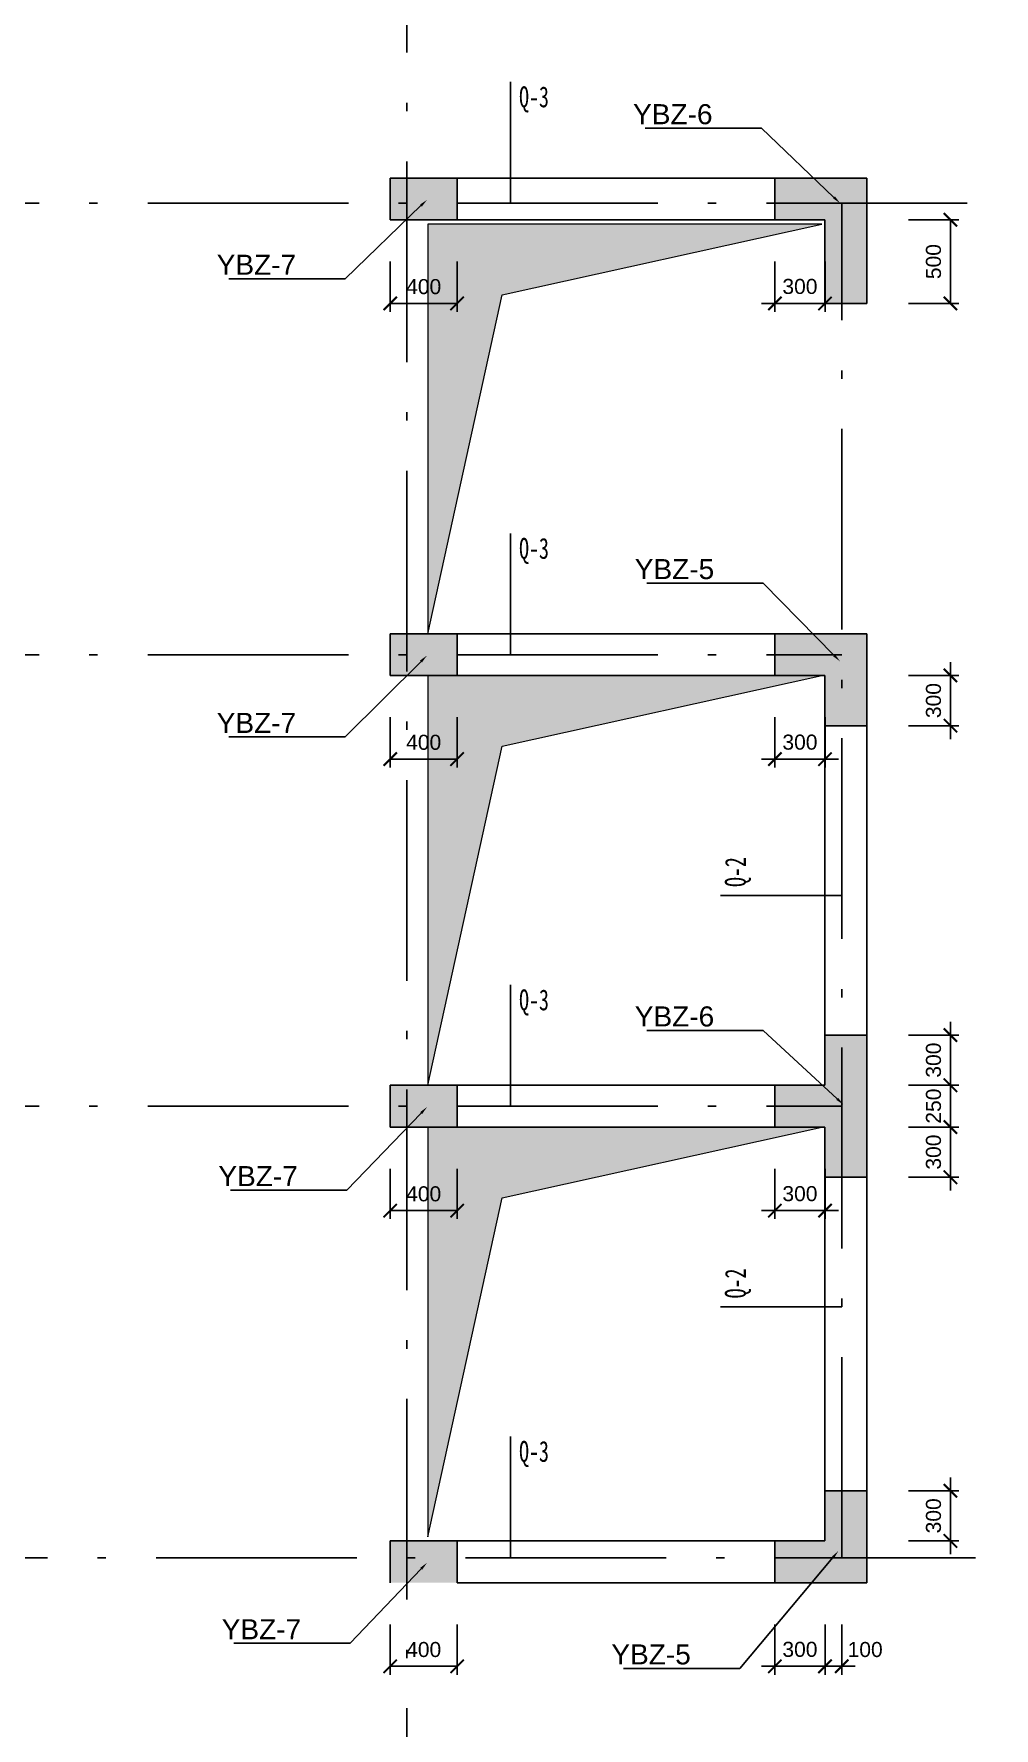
# Model space of a CAD drawing. Header units: millimetres. Extents: x -1455 to 850709, y 32926 to 221881.
# Drawn here: x 653702 to 659444, y 75140 to 85271 of the extents above; entities that cross this region are included whole.
import ezdxf
from ezdxf import colors
from ezdxf.entities.mleader import LeaderData, LeaderLine
from ezdxf.math import Vec2, Vec3

# ---------------------------------------------------------------- set-up
doc = ezdxf.new("R2010")
doc.units = ezdxf.units.MM
doc.linetypes.add('线型2', pattern=[1850, 1200, -300, 50, -300])
for name, color, linetype in [('BZ-name', 160, 'Continuous'), ('WALL-Beam', 80, 'Continuous'), ('WALL_INFO', 130, 'Continuous')]:
    doc.layers.add(name, color=color, linetype=linetype)
doc.layers.add('DOTE', color=10, linetype='线型2', plot=False)
doc.layers.add('S_ConcWall', color=3, linetype='Continuous', lineweight=25)
doc.layers.add('S_Hole', color=9, linetype='Continuous', lineweight=9)
doc.styles.get("Standard").update_dxf_attribs({"font": 'arial.ttf'})
doc.styles.add('宋体', font='')
doc.styles.get('宋体').set_extended_font_data('宋体')
doc.dimstyles.new('ISO-25', dxfattribs={"dimtxt": 2.5, "dimasz": 2.5, "dimexe": 1.25, "dimexo": 0.625, "dimtad": 1, "dimtxsty": 'Standard', "dimcen": 2.5, "dimadec": 0, "dimazin": 0, "dimtfac": 1, "dimtmove": 0, "dimatfit": 3, "dimfxl": 1, "dimarcsym": 0})

# ---------------------------------------------------------------- blocks, each defined once
blk = doc.blocks.new('_ArchTick')
at = {"color": 0, "linetype": 'ByBlock', "const_width": 0.15}
blk.add_lwpolyline([(-0.5, -0.5), (0.5, 0.5)], dxfattribs=at)
blk = doc.blocks.new('*D2254')
at = {"layer": 'Defpoints', "color": 0, "transparency": 16777216}
for p in [(658133, 76009), (658433, 76009), (658133, 75509)]:
    blk.add_point(p, dxfattribs=at)
at = {"layer": 'WALL-Beam', "color": 0, "lineweight": -2, "transparency": 16777216}
for p, q in [((658133, 75759), (658133, 75459)), ((658433, 75759), (658433, 75459)), ((658133, 75509), (658053, 75509)), ((658433, 75509), (658133, 75509)), ((658433, 75509), (658513, 75509))]:
    blk.add_line(p, q, dxfattribs=at)
at = {"layer": 'WALL-Beam', "color": 0, "lineweight": -2, "transparency": 16777216, "xscale": 80, "yscale": 80, "zscale": 80}
blk.add_blockref('_ArchTick', (658133, 75509), dxfattribs=at)
at = {"layer": 'WALL-Beam', "color": 0, "lineweight": -2, "transparency": 16777216, "xscale": 80, "yscale": 80, "zscale": 80, "rotation": 180}
blk.add_blockref('_ArchTick', (658433, 75509), dxfattribs=at)
at = {"layer": 'WALL-Beam', "color": 7, "transparency": 16777216, "insert": (658283, 75610), "char_height": 90, "attachment_point": 5}
blk.add_mtext('300', dxfattribs=at)
blk = doc.blocks.new('*D2255')
at = {"layer": 'Defpoints', "color": 0, "transparency": 16777216}
for p in [(658683, 76559), (659183, 76559), (658683, 76259)]:
    blk.add_point(p, dxfattribs=at)
at = {"layer": 'WALL-Beam', "color": 0, "lineweight": -2, "transparency": 16777216}
for p, q in [((659183, 76559), (659183, 76639)), ((658933, 76559), (659233, 76559)), ((659183, 76259), (659183, 76559)), ((658933, 76259), (659233, 76259)), ((659183, 76259), (659183, 76179))]:
    blk.add_line(p, q, dxfattribs=at)
at = {"layer": 'WALL-Beam', "color": 0, "lineweight": -2, "transparency": 16777216, "xscale": 80, "yscale": 80, "zscale": 80}
for p, rotation in [((659183, 76559), 270), ((659183, 76259), 90)]:
    blk.add_blockref('_ArchTick', p, dxfattribs=dict(at, rotation=rotation))
at = {"layer": 'WALL-Beam', "color": 7, "transparency": 16777216, "insert": (659082, 76409), "char_height": 90, "attachment_point": 5, "rotation": 90}
blk.add_mtext('300', dxfattribs=at)
blk = doc.blocks.new('*D2256')
at = {"layer": 'Defpoints', "color": 0, "transparency": 16777216}
for p in [(658683, 78734), (659183, 78734), (658683, 78434)]:
    blk.add_point(p, dxfattribs=at)
at = {"layer": 'WALL-Beam', "color": 0, "lineweight": -2, "transparency": 16777216}
for p, q in [((658933, 78734), (659233, 78734)), ((659183, 78734), (659183, 78814)), ((659183, 78434), (659183, 78734)), ((658933, 78434), (659233, 78434)), ((659183, 78434), (659183, 78354))]:
    blk.add_line(p, q, dxfattribs=at)
at = {"layer": 'WALL-Beam', "color": 0, "lineweight": -2, "transparency": 16777216, "xscale": 80, "yscale": 80, "zscale": 80}
for p, rotation in [((659183, 78734), 270), ((659183, 78434), 90)]:
    blk.add_blockref('_ArchTick', p, dxfattribs=dict(at, rotation=rotation))
at = {"layer": 'WALL-Beam', "color": 7, "transparency": 16777216, "insert": (659082, 78584), "char_height": 90, "attachment_point": 5, "rotation": 90}
blk.add_mtext('300', dxfattribs=at)
blk = doc.blocks.new('*D2257')
at = {"layer": 'Defpoints', "color": 0, "transparency": 16777216}
for p in [(658683, 78984), (659183, 78984), (658683, 78734)]:
    blk.add_point(p, dxfattribs=at)
at = {"layer": 'WALL-Beam', "color": 0, "lineweight": -2, "transparency": 16777216}
for p, q in [((659183, 78984), (659183, 79064)), ((658933, 78984), (659233, 78984)), ((659183, 78734), (659183, 78984)), ((658933, 78734), (659233, 78734)), ((659183, 78734), (659183, 78654))]:
    blk.add_line(p, q, dxfattribs=at)
at = {"layer": 'WALL-Beam', "color": 0, "lineweight": -2, "transparency": 16777216, "xscale": 80, "yscale": 80, "zscale": 80}
for p, rotation in [((659183, 78984), 270), ((659183, 78734), 90)]:
    blk.add_blockref('_ArchTick', p, dxfattribs=dict(at, rotation=rotation))
at = {"layer": 'WALL-Beam', "color": 7, "transparency": 16777216, "insert": (659082, 78859), "char_height": 90, "attachment_point": 5, "rotation": 90}
blk.add_mtext('250', dxfattribs=at)
blk = doc.blocks.new('*D2258')
at = {"layer": 'Defpoints', "color": 0, "transparency": 16777216}
for p in [(658683, 79284), (659183, 79284), (658683, 78984)]:
    blk.add_point(p, dxfattribs=at)
at = {"layer": 'WALL-Beam', "color": 0, "lineweight": -2, "transparency": 16777216}
for p, q in [((659183, 79284), (659183, 79364)), ((658933, 79284), (659233, 79284)), ((659183, 78984), (659183, 79284)), ((658933, 78984), (659233, 78984)), ((659183, 78984), (659183, 78904))]:
    blk.add_line(p, q, dxfattribs=at)
at = {"layer": 'WALL-Beam', "color": 0, "lineweight": -2, "transparency": 16777216, "xscale": 80, "yscale": 80, "zscale": 80}
for p, rotation in [((659183, 79284), 270), ((659183, 78984), 90)]:
    blk.add_blockref('_ArchTick', p, dxfattribs=dict(at, rotation=rotation))
at = {"layer": 'WALL-Beam', "color": 7, "transparency": 16777216, "insert": (659082, 79134), "char_height": 90, "attachment_point": 5, "rotation": 90}
blk.add_mtext('300', dxfattribs=at)
blk = doc.blocks.new('*D2259')
at = {"layer": 'Defpoints', "color": 0, "transparency": 16777216}
for p in [(658133, 78734), (658433, 78734), (658133, 78234)]:
    blk.add_point(p, dxfattribs=at)
at = {"layer": 'WALL-Beam', "color": 0, "lineweight": -2, "transparency": 16777216}
for p, q in [((658133, 78484), (658133, 78184)), ((658433, 78484), (658433, 78184)), ((658133, 78234), (658053, 78234)), ((658433, 78234), (658133, 78234)), ((658433, 78234), (658513, 78234))]:
    blk.add_line(p, q, dxfattribs=at)
at = {"layer": 'WALL-Beam', "color": 0, "lineweight": -2, "transparency": 16777216, "xscale": 80, "yscale": 80, "zscale": 80}
blk.add_blockref('_ArchTick', (658133, 78234), dxfattribs=at)
at = {"layer": 'WALL-Beam', "color": 0, "lineweight": -2, "transparency": 16777216, "xscale": 80, "yscale": 80, "zscale": 80, "rotation": 180}
blk.add_blockref('_ArchTick', (658433, 78234), dxfattribs=at)
at = {"layer": 'WALL-Beam', "color": 7, "transparency": 16777216, "insert": (658283, 78335), "char_height": 90, "attachment_point": 5}
blk.add_mtext('300', dxfattribs=at)
blk = doc.blocks.new('*D2260')
at = {"layer": 'Defpoints', "color": 0, "transparency": 16777216}
for p in [(655833, 78734), (656233, 78734), (655833, 78234)]:
    blk.add_point(p, dxfattribs=at)
at = {"layer": 'WALL-Beam', "color": 0, "lineweight": -2, "transparency": 16777216}
for p, q in [((655833, 78484), (655833, 78184)), ((656233, 78484), (656233, 78184)), ((656233, 78234), (655833, 78234))]:
    blk.add_line(p, q, dxfattribs=at)
at = {"layer": 'WALL-Beam', "color": 0, "lineweight": -2, "transparency": 16777216, "xscale": 80, "yscale": 80, "zscale": 80, "rotation": 180}
blk.add_blockref('_ArchTick', (655833, 78234), dxfattribs=at)
at = {"layer": 'WALL-Beam', "color": 0, "lineweight": -2, "transparency": 16777216, "xscale": 80, "yscale": 80, "zscale": 80}
blk.add_blockref('_ArchTick', (656233, 78234), dxfattribs=at)
at = {"layer": 'WALL-Beam', "color": 7, "transparency": 16777216, "insert": (656033, 78334), "char_height": 90, "attachment_point": 5}
blk.add_mtext('400', dxfattribs=at)
blk = doc.blocks.new('*D2214')
at = {"layer": 'Defpoints', "color": 0, "transparency": 16777216}
for p in [(655833, 76009), (656233, 76009), (655833, 75509)]:
    blk.add_point(p, dxfattribs=at)
at = {"layer": 'WALL-Beam', "color": 0, "lineweight": -2, "transparency": 16777216}
for p, q in [((655833, 75759), (655833, 75459)), ((656233, 75759), (656233, 75459)), ((656233, 75509), (655833, 75509))]:
    blk.add_line(p, q, dxfattribs=at)
at = {"layer": 'WALL-Beam', "color": 0, "lineweight": -2, "transparency": 16777216, "xscale": 80, "yscale": 80, "zscale": 80, "rotation": 180}
blk.add_blockref('_ArchTick', (655833, 75509), dxfattribs=at)
at = {"layer": 'WALL-Beam', "color": 0, "lineweight": -2, "transparency": 16777216, "xscale": 80, "yscale": 80, "zscale": 80}
blk.add_blockref('_ArchTick', (656233, 75509), dxfattribs=at)
at = {"layer": 'WALL-Beam', "color": 7, "transparency": 16777216, "insert": (656033, 75609), "char_height": 90, "attachment_point": 5}
blk.add_mtext('400', dxfattribs=at)
blk = doc.blocks.new('*D2215')
at = {"layer": 'Defpoints', "color": 0, "transparency": 16777216}
for p in [(655833, 81434), (656233, 81434), (655833, 80934)]:
    blk.add_point(p, dxfattribs=at)
at = {"layer": 'WALL-Beam', "color": 0, "lineweight": -2, "transparency": 16777216}
for p, q in [((655833, 81184), (655833, 80884)), ((656233, 81184), (656233, 80884)), ((656233, 80934), (655833, 80934))]:
    blk.add_line(p, q, dxfattribs=at)
at = {"layer": 'WALL-Beam', "color": 0, "lineweight": -2, "transparency": 16777216, "xscale": 80, "yscale": 80, "zscale": 80, "rotation": 180}
blk.add_blockref('_ArchTick', (655833, 80934), dxfattribs=at)
at = {"layer": 'WALL-Beam', "color": 0, "lineweight": -2, "transparency": 16777216, "xscale": 80, "yscale": 80, "zscale": 80}
blk.add_blockref('_ArchTick', (656233, 80934), dxfattribs=at)
at = {"layer": 'WALL-Beam', "color": 7, "transparency": 16777216, "insert": (656033, 81034), "char_height": 90, "attachment_point": 5}
blk.add_mtext('400', dxfattribs=at)
blk = doc.blocks.new('*D2216')
at = {"layer": 'Defpoints', "color": 0, "transparency": 16777216}
for p in [(655833, 84159), (656233, 84159), (655833, 83659)]:
    blk.add_point(p, dxfattribs=at)
at = {"layer": 'WALL-Beam', "color": 0, "lineweight": -2, "transparency": 16777216}
for p, q in [((655833, 83909), (655833, 83609)), ((656233, 83909), (656233, 83609)), ((656233, 83659), (655833, 83659))]:
    blk.add_line(p, q, dxfattribs=at)
at = {"layer": 'WALL-Beam', "color": 0, "lineweight": -2, "transparency": 16777216, "xscale": 80, "yscale": 80, "zscale": 80, "rotation": 180}
blk.add_blockref('_ArchTick', (655833, 83659), dxfattribs=at)
at = {"layer": 'WALL-Beam', "color": 0, "lineweight": -2, "transparency": 16777216, "xscale": 80, "yscale": 80, "zscale": 80}
blk.add_blockref('_ArchTick', (656233, 83659), dxfattribs=at)
at = {"layer": 'WALL-Beam', "color": 7, "transparency": 16777216, "insert": (656033, 83759), "char_height": 90, "attachment_point": 5}
blk.add_mtext('400', dxfattribs=at)
blk = doc.blocks.new('*D2217')
at = {"layer": 'Defpoints', "color": 0, "transparency": 16777216}
for p in [(658683, 81434), (659183, 81434), (658683, 81134)]:
    blk.add_point(p, dxfattribs=at)
at = {"layer": 'WALL-Beam', "color": 0, "lineweight": -2, "transparency": 16777216}
for p, q in [((659183, 81434), (659183, 81514)), ((658933, 81434), (659233, 81434)), ((659183, 81134), (659183, 81434)), ((658933, 81134), (659233, 81134)), ((659183, 81134), (659183, 81054))]:
    blk.add_line(p, q, dxfattribs=at)
at = {"layer": 'WALL-Beam', "color": 0, "lineweight": -2, "transparency": 16777216, "xscale": 80, "yscale": 80, "zscale": 80}
for p, rotation in [((659183, 81434), 270), ((659183, 81134), 90)]:
    blk.add_blockref('_ArchTick', p, dxfattribs=dict(at, rotation=rotation))
at = {"layer": 'WALL-Beam', "color": 7, "transparency": 16777216, "insert": (659082, 81284), "char_height": 90, "attachment_point": 5, "rotation": 90}
blk.add_mtext('300', dxfattribs=at)
blk = doc.blocks.new('*D2218')
at = {"layer": 'Defpoints', "color": 0, "transparency": 16777216}
for p in [(658133, 81434), (658433, 81434), (658133, 80934)]:
    blk.add_point(p, dxfattribs=at)
at = {"layer": 'WALL-Beam', "color": 0, "lineweight": -2, "transparency": 16777216}
for p, q in [((658133, 81184), (658133, 80884)), ((658433, 81184), (658433, 80884)), ((658133, 80934), (658053, 80934)), ((658433, 80934), (658133, 80934)), ((658433, 80934), (658513, 80934))]:
    blk.add_line(p, q, dxfattribs=at)
at = {"layer": 'WALL-Beam', "color": 0, "lineweight": -2, "transparency": 16777216, "xscale": 80, "yscale": 80, "zscale": 80}
blk.add_blockref('_ArchTick', (658133, 80934), dxfattribs=at)
at = {"layer": 'WALL-Beam', "color": 0, "lineweight": -2, "transparency": 16777216, "xscale": 80, "yscale": 80, "zscale": 80, "rotation": 180}
blk.add_blockref('_ArchTick', (658433, 80934), dxfattribs=at)
at = {"layer": 'WALL-Beam', "color": 7, "transparency": 16777216, "insert": (658283, 81035), "char_height": 90, "attachment_point": 5}
blk.add_mtext('300', dxfattribs=at)
blk = doc.blocks.new('*D2219')
at = {"layer": 'Defpoints', "color": 0, "transparency": 16777216}
for p in [(658683, 84159), (659183, 84159), (658683, 83659)]:
    blk.add_point(p, dxfattribs=at)
at = {"layer": 'WALL-Beam', "color": 0, "lineweight": -2, "transparency": 16777216}
for p, q in [((658933, 84159), (659233, 84159)), ((659183, 83659), (659183, 84159)), ((658933, 83659), (659233, 83659))]:
    blk.add_line(p, q, dxfattribs=at)
at = {"layer": 'WALL-Beam', "color": 0, "lineweight": -2, "transparency": 16777216, "xscale": 80, "yscale": 80, "zscale": 80}
for p, rotation in [((659183, 84159), 90), ((659183, 83659), 270)]:
    blk.add_blockref('_ArchTick', p, dxfattribs=dict(at, rotation=rotation))
at = {"layer": 'WALL-Beam', "color": 7, "transparency": 16777216, "insert": (659082, 83909), "char_height": 90, "attachment_point": 5, "rotation": 90}
blk.add_mtext('500', dxfattribs=at)
blk = doc.blocks.new('*D2220')
at = {"layer": 'Defpoints', "color": 0, "transparency": 16777216}
for p in [(658133, 84159), (658433, 84159), (658133, 83659)]:
    blk.add_point(p, dxfattribs=at)
at = {"layer": 'WALL-Beam', "color": 0, "lineweight": -2, "transparency": 16777216}
for p, q in [((658133, 83909), (658133, 83609)), ((658433, 83909), (658433, 83609)), ((658133, 83659), (658053, 83659)), ((658433, 83659), (658133, 83659)), ((658433, 83659), (658513, 83659))]:
    blk.add_line(p, q, dxfattribs=at)
at = {"layer": 'WALL-Beam', "color": 0, "lineweight": -2, "transparency": 16777216, "xscale": 80, "yscale": 80, "zscale": 80}
blk.add_blockref('_ArchTick', (658133, 83659), dxfattribs=at)
at = {"layer": 'WALL-Beam', "color": 0, "lineweight": -2, "transparency": 16777216, "xscale": 80, "yscale": 80, "zscale": 80, "rotation": 180}
blk.add_blockref('_ArchTick', (658433, 83659), dxfattribs=at)
at = {"layer": 'WALL-Beam', "color": 7, "transparency": 16777216, "insert": (658283, 83760), "char_height": 90, "attachment_point": 5}
blk.add_mtext('300', dxfattribs=at)
blk = doc.blocks.new('*D2212')
at = {"layer": 'Defpoints', "color": 0, "transparency": 16777216}
for p in [(658433, 76009), (658533, 76009), (658533, 75509)]:
    blk.add_point(p, dxfattribs=at)
at = {"layer": 'WALL-Beam', "color": 0, "lineweight": -2, "transparency": 16777216}
for p, q in [((658433, 75759), (658433, 75459)), ((658533, 75759), (658533, 75459)), ((658433, 75509), (658353, 75509)), ((658433, 75509), (658533, 75509)), ((658533, 75509), (658613, 75509))]:
    blk.add_line(p, q, dxfattribs=at)
at = {"layer": 'WALL-Beam', "color": 0, "lineweight": -2, "transparency": 16777216, "xscale": 80, "yscale": 80, "zscale": 80}
blk.add_blockref('_ArchTick', (658433, 75509), dxfattribs=at)
at = {"layer": 'WALL-Beam', "color": 0, "lineweight": -2, "transparency": 16777216, "xscale": 80, "yscale": 80, "zscale": 80, "rotation": 180}
blk.add_blockref('_ArchTick', (658533, 75509), dxfattribs=at)
at = {"layer": 'WALL-Beam', "color": 7, "transparency": 16777216, "insert": (658673, 75609), "char_height": 90, "attachment_point": 5}
blk.add_mtext('100', dxfattribs=at)

msp = doc.modelspace()

# ---------------------------------------------------------------- hatches: boundary and pattern name
at = {"layer": 'S_Hole'}
h = msp.add_hatch(color=256, dxfattribs=at)
h.dxf.hatch_style = 1
h.paths.add_polyline_path([(656502.349, 83711.061), (658407.771, 84132.048), (656057.771, 84133.533), (656057.771, 81683.533)])
h = msp.add_hatch(color=256, dxfattribs=at)
h.dxf.hatch_style = 1
h.paths.add_polyline_path([(656502.349, 81011.061), (658407.771, 81432.048), (656057.771, 81433.533), (656057.771, 78983.533)])
h = msp.add_hatch(color=256, dxfattribs=at)
h.dxf.hatch_style = 1
h.paths.add_polyline_path([(656502.349, 78311.061), (658407.771, 78732.048), (656057.771, 78733.533), (656057.771, 76283.533)])
at = {"layer": 'WALL-Beam', "true_color": 0x636466}
h = msp.add_hatch(color=251, dxfattribs=at)
h.dxf.hatch_style = 1
h.paths.add_polyline_path([(655832.771, 84408.533), (655832.771, 84158.533), (656232.771, 84158.533), (656232.771, 84408.533)])
h = msp.add_hatch(color=251, dxfattribs=at)
h.dxf.hatch_style = 1
h.paths.add_polyline_path([(658432.771, 83658.533), (658682.771, 83658.533), (658682.771, 84408.533), (658132.771, 84408.533), (658132.771, 84158.533), (658432.771, 84158.533)])
h = msp.add_hatch(color=251, dxfattribs=at)
h.dxf.hatch_style = 1
h.paths.add_polyline_path([(655832.771, 81683.533), (655832.771, 81433.533), (656232.771, 81433.533), (656232.771, 81683.533)])
h = msp.add_hatch(color=251, dxfattribs=at)
h.dxf.hatch_style = 1
h.paths.add_polyline_path([(658432.771, 81433.533), (658432.771, 81133.533), (658682.771, 81133.533), (658682.771, 81683.533), (658132.771, 81683.533), (658132.771, 81433.533)])
h = msp.add_hatch(color=251, dxfattribs=at)
h.dxf.hatch_style = 1
h.paths.add_polyline_path([(658432.771, 78733.533), (658432.771, 78433.533), (658682.771, 78433.533), (658682.771, 78733.533), (658682.771, 79283.533), (658432.771, 79283.533), (658432.771, 78983.533), (658132.771, 78983.533), (658132.771, 78733.533)])
h = msp.add_hatch(color=251, dxfattribs=at)
h.dxf.hatch_style = 1
h.paths.add_polyline_path([(655832.771, 78733.533), (656232.771, 78733.533), (656232.771, 78983.533), (655832.771, 78983.533)])
h = msp.add_hatch(color=251, dxfattribs=at)
h.dxf.hatch_style = 1
h.paths.add_polyline_path([(658132.771, 76258.533), (658132.771, 76008.533), (658682.771, 76008.533), (658682.771, 76558.533), (658432.771, 76558.533), (658432.771, 76258.533)])
h = msp.add_hatch(color=251, dxfattribs=at)
h.dxf.hatch_style = 1
h.paths.add_polyline_path([(655832.771, 76258.533), (655832.771, 76008.533), (656232.771, 76008.533), (656232.771, 76258.533)])

# ---------------------------------------------------------------- linework, layer by layer
at = {"layer": 'DOTE'}
for p, q in [((655932.771, 53708.533), (655932.771, 95008.533)), ((648832.771, 84258.533), (689932.771, 84258.533)), ((658532.771, 76158.533), (658532.771, 84258.533)), ((648832.771, 81558.533), (658532.771, 81558.533)), ((648832.771, 78858.533), (658532.771, 78858.533)), ((617432.771, 76158.533), (689932.771, 76158.533))]:
    msp.add_line(p, q, dxfattribs=at)
at = {"layer": 'S_ConcWall'}
for p, q in [((658682.771, 84408.533), (655832.771, 84408.533)), ((655832.771, 84158.533), (655832.771, 84408.533)), ((656232.771, 84158.533), (656232.771, 84408.533)), ((658132.771, 84408.533), (658132.771, 84158.533)), ((658682.771, 84408.533), (658682.771, 83658.533)), ((658432.771, 84158.533), (655832.771, 84158.533)), ((658432.771, 84158.533), (658432.771, 83658.533)), ((658682.771, 83658.533), (658432.771, 83658.533)), ((658682.771, 81683.533), (655832.771, 81683.533)), ((655832.771, 81433.533), (655832.771, 81683.533)), ((656232.771, 81433.533), (656232.771, 81683.533)), ((658132.771, 81683.533), (658132.771, 81433.533)), ((658682.771, 81683.533), (658682.771, 78733.533)), ((658432.771, 81433.533), (655832.771, 81433.533)), ((658432.771, 81433.533), (658432.771, 78983.533)), ((658432.771, 81133.533), (658682.771, 81133.533)), ((658682.771, 79283.533), (658432.771, 79283.533)), ((658432.771, 78983.533), (655832.771, 78983.533)), ((655832.771, 78733.533), (655832.771, 78983.533)), ((656232.771, 78733.533), (656232.771, 78983.533)), ((658132.771, 78983.533), (658132.771, 78733.533)), ((658432.771, 78733.533), (655832.771, 78733.533)), ((658432.771, 78733.533), (658432.771, 76258.533)), ((658682.771, 78733.533), (658682.771, 76008.533)), ((658432.771, 78433.533), (658682.771, 78433.533)), ((658432.771, 76558.533), (658682.771, 76558.533)), ((658432.771, 76258.533), (655832.771, 76258.533)), ((655832.771, 76008.533), (655832.771, 76258.533)), ((656232.771, 76008.533), (656232.771, 76258.533)), ((658132.771, 76008.533), (658132.771, 76258.533)), ((658682.771, 76008.533), (656232.771, 76008.533))]:
    msp.add_line(p, q, dxfattribs=at)
at = {"layer": 'S_Hole'}
for points in [[(658414.493, 84133.533), (656057.771, 84133.533), (656057.771, 81683.533), (656502.349, 83711.061), (658414.493, 84133.533)], [(658414.493, 81433.533), (656057.771, 81433.533), (656057.771, 78983.533), (656502.349, 81011.061), (658414.493, 81433.533)], [(658414.493, 78733.533), (656057.771, 78733.533), (656057.771, 76283.533), (656502.349, 78311.061), (658414.493, 78733.533)]]:
    msp.add_lwpolyline(points, dxfattribs=at)
at = {"layer": 'WALL_INFO'}
for p, q in [((656552.771, 84258.533), (656552.771, 84983.533)), ((656552.771, 81558.533), (656552.771, 82283.533)), ((658532.771, 80118.533), (657807.771, 80118.533)), ((656552.771, 78858.533), (656552.771, 79583.533)), ((658532.771, 77658.533), (657807.771, 77658.533)), ((656552.771, 76158.533), (656552.771, 76883.533))]:
    msp.add_line(p, q, dxfattribs=at)

# ---------------------------------------------------------------- texts
at = {"layer": 'WALL_INFO', "char_height": 125, "width": 393.75, "attachment_point": 5, "line_spacing_factor": 1.1, "style": '宋体'}
for insert in [(656692.771, 84878.533), (656692.771, 82178.533), (656692.771, 79478.533), (656692.771, 76778.533)]:
    msp.add_mtext('\\pxsm1.0;{\\W0.70;Q-3}', dxfattribs=dict(at, insert=insert))
at = {"layer": 'WALL_INFO', "char_height": 125, "width": 393.75, "attachment_point": 5, "rotation": 90, "line_spacing_factor": 1.1, "style": '宋体'}
for insert in [(657912.771, 80258.533), (657912.771, 77798.533)]:
    msp.add_mtext('\\pxsm1;{\\W0.7;Q-2}', dxfattribs=dict(at, insert=insert))

# ---------------------------------------------------------------- dimensions: what is measured, and where the dimension line sits
at = {"layer": 'WALL-Beam'}
for base, p1, p2, angle, picture, middle in [((659182.771, 84158.533), (658682.771, 83658.533), (658682.771, 84158.533), 270, '*D2219', (659081.82, 83908.533)), ((655832.771, 83658.533), (656232.771, 84158.533), (655832.771, 84158.533), 180, '*D2216', (656032.771, 83759.485)), ((658132.771, 83658.533), (658432.771, 84158.533), (658132.771, 84158.533), 180, '*D2220', (658282.771, 83759.516)), ((659182.771, 81433.533), (658682.771, 81133.533), (658682.771, 81433.533), 270, '*D2217', (659081.789, 81283.533)), ((655832.771, 80933.533), (656232.771, 81433.533), (655832.771, 81433.533), 180, '*D2215', (656032.771, 81034.485)), ((658132.771, 80933.533), (658432.771, 81433.533), (658132.771, 81433.533), 180, '*D2218', (658282.771, 81034.516)), ((659182.771, 79283.533), (658682.771, 78983.533), (658682.771, 79283.533), 270, '*D2258', (659081.789, 79133.533)), ((659182.771, 78983.533), (658682.771, 78733.533), (658682.771, 78983.533), 270, '*D2257', (659081.82, 78858.533)), ((655832.771, 78233.533), (656232.771, 78733.533), (655832.771, 78733.533), 180, '*D2260', (656032.771, 78334.485)), ((658132.771, 78233.533), (658432.771, 78733.533), (658132.771, 78733.533), 180, '*D2259', (658282.771, 78334.516)), ((659182.771, 78733.533), (658682.771, 78433.533), (658682.771, 78733.533), 270, '*D2256', (659081.789, 78583.533)), ((659182.771, 76558.533), (658682.771, 76258.533), (658682.771, 76558.533), 270, '*D2255', (659081.789, 76408.533)), ((655832.771, 75508.533), (656232.771, 76008.533), (655832.771, 76008.533), 180, '*D2214', (656032.771, 75609.485)), ((658132.771, 75508.533), (658432.771, 76008.533), (658132.771, 76008.533), 180, '*D2254', (658282.771, 75609.516))]:
    dim = msp.add_linear_dim(base=base, p1=p1, p2=p2, angle=angle, dimstyle='ISO-25', override={"dimtxt": 90, "dimasz": 80, "dimexe": 50, "dimexo": 250, "dimgap": 55, "dimblk1": 'ArchTick', "dimblk2": 'ArchTick', "dimsah": 1, "dimclrt": 7, "dimtix": 1, "dimtmove": 2}, dxfattribs=at)
    dim.commit()
    dim.dimension.update_dxf_attribs({"geometry": picture, "text_midpoint": middle})
dim = msp.add_linear_dim(base=(658532.771, 75508.533), p1=(658432.771, 76008.533), p2=(658532.771, 76008.533), angle=180, dimstyle='ISO-25', override={"dimtxt": 90, "dimasz": 80, "dimexe": 50, "dimexo": 250, "dimgap": 55, "dimblk1": 'ArchTick', "dimblk2": 'ArchTick', "dimsah": 1, "dimclrt": 7, "dimtix": 1, "dimtmove": 2}, dxfattribs=at)
dim.commit()
dim.dimension.update_dxf_attribs({"geometry": '*D2212', "text_midpoint": (658672.771, 75608.533), "dimtype": 160})

# ---------------------------------------------------------------- leaders
at = {"layer": 'BZ-name'}
ml = msp.add_multileader_mtext('Standard', dxfattribs=at)
ml.set_content('YBZ-6', color=256)
ml.set_leader_properties()
ml.build(insert=Vec2(0, 0))
ml.multileader.update_dxf_attribs({"text_left_attachment_type": 6, "text_right_attachment_type": 6, "dogleg_length": 200, "arrow_head_size": 50})
ctx = ml.context
ctx.base_point, ctx.char_height, ctx.arrow_head_size, ctx.landing_gap_size, ctx.plane_origin = Vec3(657285.868, 84706.533), 120, 50, 50, Vec3(658522.771, 84258.533)
ctx.left_attachment, ctx.right_attachment, ctx.text_align_type = 6, 6, 1
notes = []
notes.append((ctx, [(1, (1, 1, 0), (658052.771, 84706.533), (-1, 0), 200, [(0, [(658522.771, 84258.533)], 0, [])])]))
ctx.mtext.insert, ctx.mtext.alignment, ctx.mtext.flow_direction = Vec3(657522.771, 84850.533), 2, 5
ml = msp.add_multileader_mtext('Standard', dxfattribs=at)
ml.set_content('YBZ-7', color=256)
ml.set_leader_properties()
ml.build(insert=Vec2(0, 0))
ml.multileader.update_dxf_attribs({"text_left_attachment_type": 6, "text_right_attachment_type": 6, "dogleg_length": 200, "arrow_head_size": 50})
ctx = ml.context
ctx.base_point, ctx.char_height, ctx.arrow_head_size, ctx.landing_gap_size, ctx.plane_origin = Vec3(654795.786, 83806.533), 120, 50, 50, Vec3(656052.771, 84278.533)
ctx.left_attachment, ctx.right_attachment, ctx.text_align_type = 6, 6, 1
notes.append((ctx, [(1, (1, 1, 0), (655562.771, 83806.533), (-1, 0), 200, [(0, [(656052.771, 84278.533)], 0, [])])]))
ctx.mtext.insert, ctx.mtext.alignment, ctx.mtext.flow_direction = Vec3(655032.771, 83950.533), 2, 5
ml = msp.add_multileader_mtext('Standard', dxfattribs=at)
ml.set_content('YBZ-5', color=256)
ml.set_leader_properties()
ml.build(insert=Vec2(0, 0))
ml.multileader.update_dxf_attribs({"text_left_attachment_type": 6, "text_right_attachment_type": 6, "dogleg_length": 200, "arrow_head_size": 50})
ctx = ml.context
ctx.base_point, ctx.char_height, ctx.arrow_head_size, ctx.landing_gap_size, ctx.plane_origin = Vec3(657294.886, 81986.533), 120, 50, 50, Vec3(658522.771, 81518.533)
ctx.left_attachment, ctx.right_attachment, ctx.text_align_type = 6, 6, 1
notes.append((ctx, [(1, (1, 1, 0), (658062.771, 81986.533), (-1, 0), 200, [(0, [(658522.771, 81518.533)], 0, [])])]))
ctx.mtext.insert, ctx.mtext.alignment, ctx.mtext.flow_direction = Vec3(657532.771, 82130.533), 2, 5
ml = msp.add_multileader_mtext('Standard', dxfattribs=at)
ml.set_content('YBZ-7', color=256)
ml.set_leader_properties()
ml.build(insert=Vec2(0, 0))
ml.multileader.update_dxf_attribs({"text_left_attachment_type": 6, "text_right_attachment_type": 6, "dogleg_length": 200, "arrow_head_size": 50})
ctx = ml.context
ctx.base_point, ctx.char_height, ctx.arrow_head_size, ctx.landing_gap_size, ctx.plane_origin = Vec3(654795.786, 81066.533), 120, 50, 50, Vec3(656052.771, 81553.533)
ctx.left_attachment, ctx.right_attachment, ctx.text_align_type = 6, 6, 1
notes.append((ctx, [(1, (1, 1, 0), (655562.771, 81066.533), (-1, 0), 200, [(0, [(656052.771, 81553.533)], 0, [])])]))
ctx.mtext.insert, ctx.mtext.alignment, ctx.mtext.flow_direction = Vec3(655032.771, 81210.533), 2, 5
ml = msp.add_multileader_mtext('Standard', dxfattribs=at)
ml.set_content('YBZ-6', color=256)
ml.set_leader_properties()
ml.build(insert=Vec2(0, 0))
ml.multileader.update_dxf_attribs({"text_left_attachment_type": 6, "text_right_attachment_type": 6, "dogleg_length": 200, "arrow_head_size": 50})
ctx = ml.context
ctx.base_point, ctx.char_height, ctx.arrow_head_size, ctx.landing_gap_size, ctx.plane_origin = Vec3(657295.868, 79311.365), 120, 50, 50, Vec3(658542.771, 78868.533)
ctx.left_attachment, ctx.right_attachment, ctx.text_align_type = 6, 6, 1
notes.append((ctx, [(1, (1, 1, 0), (658062.771, 79311.365), (-1, 0), 200, [(0, [(658542.771, 78868.533)], 0, [])])]))
ctx.mtext.insert, ctx.mtext.alignment, ctx.mtext.flow_direction = Vec3(657532.771, 79455.365), 2, 5
ml = msp.add_multileader_mtext('Standard', dxfattribs=at)
ml.set_content('YBZ-7', color=256)
ml.set_leader_properties()
ml.build(insert=Vec2(0, 0))
ml.multileader.update_dxf_attribs({"text_left_attachment_type": 6, "text_right_attachment_type": 6, "dogleg_length": 200, "arrow_head_size": 50})
ctx = ml.context
ctx.base_point, ctx.char_height, ctx.arrow_head_size, ctx.landing_gap_size, ctx.plane_origin = Vec3(654805.786, 78356.533), 120, 50, 50, Vec3(656052.771, 78853.533)
ctx.left_attachment, ctx.right_attachment, ctx.text_align_type = 6, 6, 1
notes.append((ctx, [(1, (1, 1, 0), (655572.771, 78356.533), (-1, 0), 200, [(0, [(656052.771, 78853.533)], 0, [])])]))
ctx.mtext.insert, ctx.mtext.alignment, ctx.mtext.flow_direction = Vec3(655042.771, 78500.533), 2, 5
ml = msp.add_multileader_mtext('Standard', dxfattribs=at)
ml.set_content('YBZ-5', color=256)
ml.set_leader_properties()
ml.build(insert=Vec2(0, 0))
ml.multileader.update_dxf_attribs({"text_left_attachment_type": 6, "text_right_attachment_type": 6, "dogleg_length": 200, "arrow_head_size": 50})
ctx = ml.context
ctx.base_point, ctx.char_height, ctx.arrow_head_size, ctx.landing_gap_size, ctx.plane_origin = Vec3(657154.886, 75496.533), 120, 50, 50, Vec3(658512.771, 76198.533)
ctx.left_attachment, ctx.right_attachment, ctx.text_align_type = 6, 6, 1
notes.append((ctx, [(1, (1, 1, 0), (657922.771, 75496.533), (-1, 0), 200, [(0, [(658512.771, 76198.533)], 0, [])])]))
ctx.mtext.insert, ctx.mtext.alignment, ctx.mtext.flow_direction = Vec3(657392.771, 75640.533), 2, 5
ml = msp.add_multileader_mtext('Standard', dxfattribs=at)
ml.set_content('YBZ-7', color=256)
ml.set_leader_properties()
ml.build(insert=Vec2(0, 0))
ml.multileader.update_dxf_attribs({"text_left_attachment_type": 6, "text_right_attachment_type": 6, "dogleg_length": 200, "arrow_head_size": 50})
ctx = ml.context
ctx.base_point, ctx.char_height, ctx.arrow_head_size, ctx.landing_gap_size, ctx.plane_origin = Vec3(654825.786, 75646.533), 120, 50, 50, Vec3(656052.771, 76128.533)
ctx.left_attachment, ctx.right_attachment, ctx.text_align_type = 6, 6, 1
notes.append((ctx, [(1, (1, 1, 0), (655592.771, 75646.533), (-1, 0), 200, [(0, [(656052.771, 76128.533)], 0, [])])]))
ctx.mtext.insert, ctx.mtext.alignment, ctx.mtext.flow_direction = Vec3(655062.771, 75790.533), 2, 5
for ctx, leaders in notes:
    for number, flags, end, landing, length, lines in leaders:
        leader = LeaderData()
        leader.index, (leader.has_last_leader_line, leader.has_dogleg_vector, leader.attachment_direction) = number, flags
        leader.last_leader_point, leader.dogleg_vector, leader.dogleg_length = Vec3(end), Vec3(landing), length
        for number, points, colour, breaks in lines:
            line = LeaderLine()
            line.index, line.vertices, line.color, line.breaks = number, Vec3.list(points), colors.encode_raw_color(colour), breaks
            leader.lines.append(line)
        ctx.leaders.append(leader)

doc.saveas('drawing.dxf')
